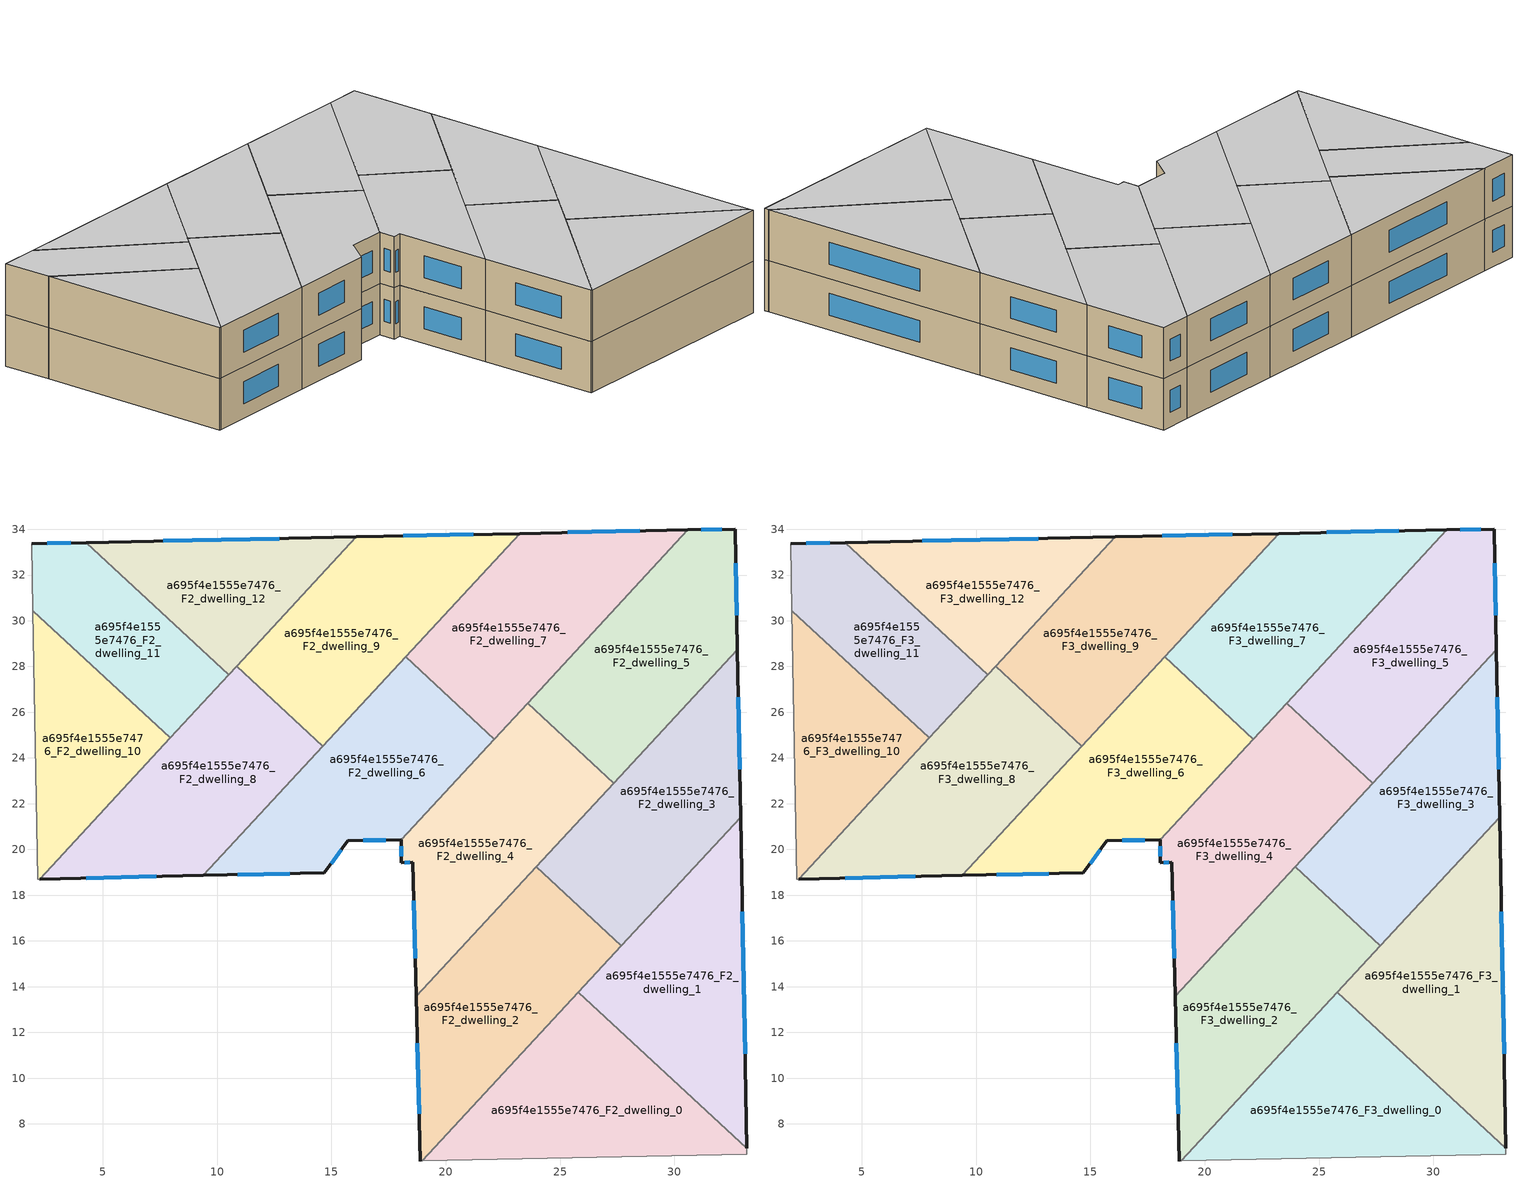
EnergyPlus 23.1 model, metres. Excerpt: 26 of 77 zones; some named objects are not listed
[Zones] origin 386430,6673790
a695f4e1555e7476_F2_dwelling_0
 floor to a695f4e1555e7476_F1_dwelling_0 (EU_floor_Construction): 33.17,6.94 33.17,6.67 18.96,6.38 25.8,13.76 z6
 wall adiabatic (EU_wall_Construction): 18.96,6.38 33.17,6.67 33.17,6.94 z6:9
 wall to a695f4e1555e7476_F2_dwelling_1 (EU_wall_Construction): 33.17,6.94 25.8,13.76 z6:9
 wall to a695f4e1555e7476_F2_dwelling_2 (EU_wall_Construction): 25.8,13.76 18.96,6.38 z6:9
a695f4e1555e7476_F2_dwelling_1
 floor to a695f4e1555e7476_F1_dwelling_1 (EU_floor_Construction): 32.89,21.42 33.17,6.94 25.8,13.76 z6
 wall outside (EU_wall_Construction): 33.17,6.94 32.89,21.42 z6:9
 wall to a695f4e1555e7476_F2_dwelling_3 (EU_wall_Construction): 32.89,21.42 27.67,15.78 z6:9
 wall to a695f4e1555e7476_F2_dwelling_2 (EU_wall_Construction): 27.67,15.78 25.8,13.76 z6:9
 window (EU_Window_Construction): 33.09,11.08 32.97,17.28 z6.86:8.14
a695f4e1555e7476_F2_dwelling_10
 floor to a695f4e1555e7476_F1_dwelling_10 (EU_floor_Construction): 7.96,24.88 2.24,18.71 2.16,18.7 1.94,30.45 z6
 wall adiabatic (EU_wall_Construction): 1.94,30.45 2.16,18.7 2.24,18.71 z6:9
 wall to a695f4e1555e7476_F2_dwelling_11 (EU_wall_Construction): 7.96,24.88 1.94,30.45 z6:9
 wall to a695f4e1555e7476_F2_dwelling_8 (EU_wall_Construction): 2.24,18.71 7.96,24.88 z6:9
a695f4e1555e7476_F2_dwelling_11
 floor to a695f4e1555e7476_F1_dwelling_11 (EU_floor_Construction): 10.52,27.64 7.96,24.88 1.94,30.45 1.89,33.37 4.27,33.42 z6
 wall outside (EU_wall_Construction): 4.27,33.42 1.89,33.37 z6:9
 wall adiabatic (EU_wall_Construction): 1.89,33.37 1.94,30.45 z6:9
 wall to a695f4e1555e7476_F2_dwelling_12 (EU_wall_Construction): 10.52,27.64 4.27,33.42 z6:9
 wall to a695f4e1555e7476_F2_dwelling_8 (EU_wall_Construction): 7.96,24.88 10.52,27.64 z6:9
 window (EU_Window_Construction): 3.59,33.4 2.57,33.38 z6.86:8.14
a695f4e1555e7476_F2_dwelling_12
 floor to a695f4e1555e7476_F1_dwelling_12 (EU_floor_Construction): 16.09,33.67 10.52,27.64 4.27,33.42 z6
 wall outside (EU_wall_Construction): 16.09,33.67 4.27,33.42 z6:9
 wall to a695f4e1555e7476_F2_dwelling_9 (EU_wall_Construction): 10.86,28.01 16.09,33.67 z6:9
 wall to a695f4e1555e7476_F2_dwelling_8 (EU_wall_Construction): 10.52,27.64 10.86,28.01 z6:9
 window (EU_Window_Construction): 12.72,33.59 7.65,33.49 z6.86:8.14
a695f4e1555e7476_F2_dwelling_2
 floor to a695f4e1555e7476_F1_dwelling_2 (EU_floor_Construction): 27.67,15.78 18.96,6.38 18.89,6.38 18.71,13.58 23.95,19.23 z6
 wall outside (EU_wall_Construction): 18.71,13.58 18.89,6.38 z6:9
 wall to a695f4e1555e7476_F2_dwelling_3 (EU_wall_Construction): 27.67,15.78 23.95,19.23 z6:9
 wall adiabatic (EU_wall_Construction): 18.89,6.38 18.96,6.38 z6:9
 wall to a695f4e1555e7476_F2_dwelling_4 (EU_wall_Construction): 23.95,19.23 18.71,13.58 z6:9
 window (EU_Window_Construction): 18.76,11.52 18.84,8.43 z6.86:8.14
a695f4e1555e7476_F2_dwelling_3
 floor to a695f4e1555e7476_F1_dwelling_3 (EU_floor_Construction): 32.75,28.74 32.89,21.42 27.67,15.78 23.95,19.23 z6
 wall outside (EU_wall_Construction): 32.89,21.42 32.75,28.74 z6:9
 wall to a695f4e1555e7476_F2_dwelling_5 (EU_wall_Construction): 32.75,28.74 27.35,22.9 z6:9
 wall to a695f4e1555e7476_F2_dwelling_4 (EU_wall_Construction): 27.35,22.91 23.95,19.23 z6:9
 window (EU_Window_Construction): 32.85,23.51 32.79,26.65 z6.86:8.14
a695f4e1555e7476_F2_dwelling_4
 floor to a695f4e1555e7476_F1_dwelling_4 (EU_floor_Construction): 27.35,22.91 18.71,13.58 18.57,19.44 18.06,19.42 18.06,20.42 18.04,20.42 23.58,26.4 z6
 wall outside (EU_wall_Construction): 18.04,20.42 18.06,20.42 18.06,19.42 18.57,19.44 18.71,13.58 z6:9
 wall to a695f4e1555e7476_F2_dwelling_5 (EU_wall_Construction): 27.35,22.91 23.58,26.4 z6:9
 wall to a695f4e1555e7476_F2_dwelling_6 (EU_wall_Construction): 22.13,24.83 18.04,20.42 z6:9
 wall to a695f4e1555e7476_F2_dwelling_7 (EU_wall_Construction): 23.58,26.4 22.13,24.83 z6:9
 window (EU_Window_Construction): 18.06,20.13 18.06,19.7 / 18.61,17.76 18.67,15.25 / 18.2,19.42 18.42,19.43 z6.86:8.14
a695f4e1555e7476_F2_dwelling_5
 floor to a695f4e1555e7476_F1_dwelling_5 (EU_floor_Construction): 32.65,34.01 32.75,28.74 27.35,22.91 23.58,26.4 30.59,33.97 z6
 wall outside (EU_wall_Construction): 32.75,28.74 32.65,34.01 30.59,33.97 z6:9
 wall to a695f4e1555e7476_F2_dwelling_7 (EU_wall_Construction): 30.59,33.97 23.58,26.4 z6:9
 window (EU_Window_Construction): 32.06,34 31.18,33.98 / 32.72,30.25 32.68,32.51 z6.86:8.14
a695f4e1555e7476_F2_dwelling_6
 floor to a695f4e1555e7476_F1_dwelling_6 (EU_floor_Construction): 22.13,24.83 18.04,20.42 15.72,20.38 14.69,18.98 9.39,18.86 18.24,28.42 z6
 wall outside (EU_wall_Construction): 9.39,18.86 14.69,18.98 15.72,20.38 18.04,20.42 z6:9
 wall to a695f4e1555e7476_F2_dwelling_7 (EU_wall_Construction): 22.13,24.83 18.24,28.42 z6:9
 wall to a695f4e1555e7476_F2_dwelling_8 (EU_wall_Construction): 14.63,24.52 9.39,18.86 z6:9
 wall to a695f4e1555e7476_F2_dwelling_9 (EU_wall_Construction): 18.24,28.42 14.63,24.52 z6:9
 window (EU_Window_Construction): 16.39,20.39 17.38,20.41 / 14.98,19.38 15.43,19.98 / 10.9,18.89 13.17,18.94 z6.86:8.14
a695f4e1555e7476_F2_dwelling_7
 floor to a695f4e1555e7476_F1_dwelling_7 (EU_floor_Construction): 30.59,33.97 22.13,24.83 18.24,28.42 23.24,33.82 z6
 wall outside (EU_wall_Construction): 30.59,33.97 23.24,33.82 z6:9
 wall to a695f4e1555e7476_F2_dwelling_9 (EU_wall_Construction): 23.24,33.82 18.24,28.42 z6:9
 window (EU_Window_Construction): 28.49,33.92 25.34,33.86 z6.86:8.14
a695f4e1555e7476_F2_dwelling_8
 floor to a695f4e1555e7476_F1_dwelling_8 (EU_floor_Construction): 14.63,24.52 9.39,18.86 2.24,18.71 10.86,28.01 z6
 wall outside (EU_wall_Construction): 2.24,18.71 9.39,18.86 z6:9
 wall to a695f4e1555e7476_F2_dwelling_9 (EU_wall_Construction): 14.63,24.52 10.86,28.01 z6:9
 window (EU_Window_Construction): 4.28,18.75 7.35,18.82 z6.86:8.14
a695f4e1555e7476_F2_dwelling_9
 floor to a695f4e1555e7476_F1_dwelling_9 (EU_floor_Construction): 23.24,33.82 14.63,24.52 10.86,28.01 16.09,33.67 z6
 wall outside (EU_wall_Construction): 23.24,33.82 16.09,33.67 z6:9
 window (EU_Window_Construction): 21.2,33.77 18.14,33.71 z6.86:8.14
a695f4e1555e7476_F3_dwelling_0
 floor to a695f4e1555e7476_F2_dwelling_0 (EU_floor_Construction): 33.17,6.94 33.17,6.67 18.96,6.38 25.8,13.76 z9
 wall adiabatic (EU_wall_Construction): 18.96,6.38 33.17,6.67 33.17,6.94 z9:12
 wall to a695f4e1555e7476_F3_dwelling_1 (EU_wall_Construction): 33.17,6.94 25.8,13.76 z9:12
 wall to a695f4e1555e7476_F3_dwelling_2 (EU_wall_Construction): 25.8,13.76 18.96,6.38 z9:12
 ceiling to a695f4e1555e7476_F4_dwelling_0 (EU_floor_Construction): 33.17,6.67 33.17,6.94 25.8,13.76 18.96,6.38 z12
a695f4e1555e7476_F3_dwelling_1
 floor to a695f4e1555e7476_F2_dwelling_1 (EU_floor_Construction): 32.89,21.42 33.17,6.94 25.8,13.76 z9
 wall outside (EU_wall_Construction): 33.17,6.94 32.89,21.42 z9:12
 wall to a695f4e1555e7476_F3_dwelling_3 (EU_wall_Construction): 32.89,21.42 27.67,15.78 z9:12
 wall to a695f4e1555e7476_F3_dwelling_2 (EU_wall_Construction): 27.67,15.78 25.8,13.76 z9:12
 window (EU_Window_Construction): 33.09,11.08 32.97,17.28 z9.86:11.14
 ceiling to a695f4e1555e7476_F4_dwelling_1 (EU_floor_Construction): 33.17,6.94 32.89,21.42 25.8,13.76 z12
a695f4e1555e7476_F3_dwelling_10
 floor to a695f4e1555e7476_F2_dwelling_10 (EU_floor_Construction): 7.96,24.88 2.24,18.71 2.16,18.7 1.94,30.45 z9
 wall adiabatic (EU_wall_Construction): 1.94,30.45 2.16,18.7 2.24,18.71 z9:12
 wall to a695f4e1555e7476_F3_dwelling_11 (EU_wall_Construction): 7.96,24.88 1.94,30.45 z9:12
 wall to a695f4e1555e7476_F3_dwelling_8 (EU_wall_Construction): 2.24,18.71 7.96,24.88 z9:12
 ceiling to a695f4e1555e7476_F4_dwelling_10 (EU_floor_Construction): 2.24,18.71 7.96,24.88 1.94,30.45 2.16,18.7 z12
a695f4e1555e7476_F3_dwelling_11
 floor to a695f4e1555e7476_F2_dwelling_11 (EU_floor_Construction): 10.52,27.64 7.96,24.88 1.94,30.45 1.89,33.37 4.27,33.42 z9
 wall outside (EU_wall_Construction): 4.27,33.42 1.89,33.37 z9:12
 wall adiabatic (EU_wall_Construction): 1.89,33.37 1.94,30.45 z9:12
 wall to a695f4e1555e7476_F3_dwelling_12 (EU_wall_Construction): 10.52,27.64 4.27,33.42 z9:12
 wall to a695f4e1555e7476_F3_dwelling_8 (EU_wall_Construction): 7.96,24.88 10.52,27.64 z9:12
 window (EU_Window_Construction): 3.59,33.4 2.57,33.38 z9.86:11.14
 ceiling to a695f4e1555e7476_F4_dwelling_11 (EU_floor_Construction): 7.96,24.88 10.52,27.64 4.27,33.42 1.89,33.37 1.94,30.45 z12
a695f4e1555e7476_F3_dwelling_12
 floor to a695f4e1555e7476_F2_dwelling_12 (EU_floor_Construction): 16.09,33.67 10.52,27.64 4.27,33.42 z9
 wall outside (EU_wall_Construction): 16.09,33.67 4.27,33.42 z9:12
 wall to a695f4e1555e7476_F3_dwelling_9 (EU_wall_Construction): 10.86,28.01 16.09,33.67 z9:12
 wall to a695f4e1555e7476_F3_dwelling_8 (EU_wall_Construction): 10.52,27.64 10.86,28.01 z9:12
 window (EU_Window_Construction): 12.72,33.59 7.65,33.49 z9.86:11.14
 ceiling to a695f4e1555e7476_F4_dwelling_12 (EU_floor_Construction): 10.52,27.64 16.09,33.67 4.27,33.42 z12
a695f4e1555e7476_F3_dwelling_2
 floor to a695f4e1555e7476_F2_dwelling_2 (EU_floor_Construction): 27.67,15.78 18.96,6.38 18.89,6.38 18.71,13.58 23.95,19.23 z9
 wall outside (EU_wall_Construction): 18.71,13.58 18.89,6.38 z9:12
 wall to a695f4e1555e7476_F3_dwelling_3 (EU_wall_Construction): 27.67,15.78 23.95,19.23 z9:12
 wall adiabatic (EU_wall_Construction): 18.89,6.38 18.96,6.38 z9:12
 wall to a695f4e1555e7476_F3_dwelling_4 (EU_wall_Construction): 23.95,19.23 18.71,13.58 z9:12
 window (EU_Window_Construction): 18.76,11.52 18.84,8.43 z9.86:11.14
 ceiling to a695f4e1555e7476_F4_dwelling_2 (EU_floor_Construction): 18.96,6.38 27.67,15.78 23.95,19.23 18.71,13.58 18.89,6.38 z12
a695f4e1555e7476_F3_dwelling_3
 floor to a695f4e1555e7476_F2_dwelling_3 (EU_floor_Construction): 32.75,28.74 32.89,21.42 27.67,15.78 23.95,19.23 z9
 wall outside (EU_wall_Construction): 32.89,21.42 32.75,28.74 z9:12
 wall to a695f4e1555e7476_F3_dwelling_5 (EU_wall_Construction): 32.75,28.74 27.35,22.9 z9:12
 wall to a695f4e1555e7476_F3_dwelling_4 (EU_wall_Construction): 27.35,22.91 23.95,19.23 z9:12
 window (EU_Window_Construction): 32.85,23.51 32.79,26.65 z9.86:11.14
 ceiling to a695f4e1555e7476_F4_dwelling_3 (EU_floor_Construction): 27.67,15.78 32.89,21.42 32.75,28.74 23.95,19.23 z12
a695f4e1555e7476_F3_dwelling_4
 floor to a695f4e1555e7476_F2_dwelling_4 (EU_floor_Construction): 27.35,22.91 18.71,13.58 18.57,19.44 18.06,19.42 18.06,20.42 18.04,20.42 23.58,26.4 z9
 wall outside (EU_wall_Construction): 18.04,20.42 18.06,20.42 18.06,19.42 18.57,19.44 18.71,13.58 z9:12
 wall to a695f4e1555e7476_F3_dwelling_5 (EU_wall_Construction): 27.35,22.91 23.58,26.4 z9:12
 wall to a695f4e1555e7476_F3_dwelling_6 (EU_wall_Construction): 22.13,24.83 18.04,20.42 z9:12
 wall to a695f4e1555e7476_F3_dwelling_7 (EU_wall_Construction): 23.58,26.4 22.13,24.83 z9:12
 window (EU_Window_Construction): 18.06,20.13 18.06,19.7 / 18.61,17.76 18.67,15.25 / 18.2,19.42 18.42,19.43 z9.86:11.14
 ceiling to a695f4e1555e7476_F4_dwelling_4 (EU_floor_Construction): 18.71,13.58 27.35,22.91 23.58,26.4 18.04,20.42 18.06,20.42 18.06,19.42 18.57,19.44 z12
a695f4e1555e7476_F3_dwelling_5
 floor to a695f4e1555e7476_F2_dwelling_5 (EU_floor_Construction): 32.65,34.01 32.75,28.74 27.35,22.91 23.58,26.4 30.59,33.97 z9
 wall outside (EU_wall_Construction): 32.75,28.74 32.65,34.01 30.59,33.97 z9:12
 wall to a695f4e1555e7476_F3_dwelling_7 (EU_wall_Construction): 30.59,33.97 23.58,26.4 z9:12
 window (EU_Window_Construction): 32.06,34 31.18,33.98 / 32.72,30.25 32.68,32.51 z9.86:11.14
 ceiling to a695f4e1555e7476_F4_dwelling_5 (EU_floor_Construction): 27.35,22.91 32.75,28.74 32.65,34.01 30.59,33.97 23.58,26.4 z12
a695f4e1555e7476_F3_dwelling_6
 floor to a695f4e1555e7476_F2_dwelling_6 (EU_floor_Construction): 22.13,24.83 18.04,20.42 15.72,20.38 14.69,18.98 9.39,18.86 18.24,28.42 z9
 wall outside (EU_wall_Construction): 9.39,18.86 14.69,18.98 15.72,20.38 18.04,20.42 z9:12
 wall to a695f4e1555e7476_F3_dwelling_7 (EU_wall_Construction): 22.13,24.83 18.24,28.42 z9:12
 wall to a695f4e1555e7476_F3_dwelling_8 (EU_wall_Construction): 14.63,24.52 9.39,18.86 z9:12
 wall to a695f4e1555e7476_F3_dwelling_9 (EU_wall_Construction): 18.24,28.42 14.63,24.52 z9:12
 window (EU_Window_Construction): 16.39,20.39 17.38,20.41 / 14.98,19.38 15.43,19.98 / 10.9,18.89 13.17,18.94 z9.86:11.14
 ceiling to a695f4e1555e7476_F4_dwelling_6 (EU_floor_Construction): 18.04,20.42 22.13,24.83 18.24,28.42 9.39,18.86 14.69,18.98 15.72,20.38 z12
a695f4e1555e7476_F3_dwelling_7
 floor to a695f4e1555e7476_F2_dwelling_7 (EU_floor_Construction): 30.59,33.97 22.13,24.83 18.24,28.42 23.24,33.82 z9
 wall outside (EU_wall_Construction): 30.59,33.97 23.24,33.82 z9:12
 wall to a695f4e1555e7476_F3_dwelling_9 (EU_wall_Construction): 23.24,33.82 18.24,28.42 z9:12
 window (EU_Window_Construction): 28.49,33.92 25.34,33.86 z9.86:11.14
 ceiling to a695f4e1555e7476_F4_dwelling_7 (EU_floor_Construction): 22.13,24.83 30.59,33.97 23.24,33.82 18.24,28.42 z12
a695f4e1555e7476_F3_dwelling_8
 floor to a695f4e1555e7476_F2_dwelling_8 (EU_floor_Construction): 14.63,24.52 9.39,18.86 2.24,18.71 10.86,28.01 z9
 wall outside (EU_wall_Construction): 2.24,18.71 9.39,18.86 z9:12
 wall to a695f4e1555e7476_F3_dwelling_9 (EU_wall_Construction): 14.63,24.52 10.86,28.01 z9:12
 window (EU_Window_Construction): 4.28,18.75 7.35,18.82 z9.86:11.14
 ceiling to a695f4e1555e7476_F4_dwelling_8 (EU_floor_Construction): 9.39,18.86 14.63,24.52 10.86,28.01 2.24,18.71 z12
a695f4e1555e7476_F3_dwelling_9
 floor to a695f4e1555e7476_F2_dwelling_9 (EU_floor_Construction): 23.24,33.82 14.63,24.52 10.86,28.01 16.09,33.67 z9
 wall outside (EU_wall_Construction): 23.24,33.82 16.09,33.67 z9:12
 window (EU_Window_Construction): 21.2,33.77 18.14,33.71 z9.86:11.14
 ceiling to a695f4e1555e7476_F4_dwelling_9 (EU_floor_Construction): 14.63,24.52 23.24,33.82 16.09,33.67 10.86,28.01 z12
[Building]
EU S2 Campaign: North Axis=0; Terrain=City; Solar Distribution=FullExterior
[Site:Location]
Helsinki-Vantaa.AP: Latitude=60.317; Longitude=24.963; Time Zone=2; Elevation=54.6
[SizingPeriod:WeatherFileDays]
AnnualSizingPeriod: Begin Month=1; Begin Day of Month=1; End Month=12; End Day of Month=31; Day of Week for Start Day=Monday; Use Weather File Daylight Saving Period=No; Use Weather File Rain and Snow Indicators=No
[MATERIAL]
EU_InternalMass_Material: Roughness=MediumRough; Thickness=0.1; Conductivity=1; Density=1800; Specific Heat=900; Thermal Absorptance=0.9; Solar Absorptance=0.7; Visible Absorptance=0.7
[MATERIAL:NOMASS] Roughness=MediumRough; Thermal Absorptance=0.9; Solar Absorptance=0.7; Visible Absorptance=0.7
Name | Thermal Resistance
EU_wall_NoMass | 1.10183
EU_floor_NoMass | 1.70606
[WINDOWMATERIAL:SIMPLEGLAZINGSYSTEM]
EU_Window_SimpleGlazing: UFactor=3.11035; Solar Heat Gain Coefficient=0.8; Visible Transmittance=0.8
[CONSTRUCTION]
EU_wall_Construction: EU_wall_NoMass
EU_floor_Construction: EU_floor_NoMass
EU_Window_Construction: EU_Window_SimpleGlazing
EU_InternalMass_Construction: EU_InternalMass_Material
[ZONE] Type=1; Multiplier=1; Ceiling Height=autocalculate; Floor Area=autocalculate; Part of Total Floor Area=Yes
Name | Volume
a695f4e1555e7476_F2_dwelling_0; a695f4e1555e7476_F3_dwelling_0 | 157.135
a695f4e1555e7476_F2_dwelling_1; a695f4e1555e7476_F3_dwelling_1; a695f4e1555e7476_F2_dwelling_4; a695f4e1555e7476_F3_dwelling_4 | 157.176
a695f4e1555e7476_F2_dwelling_10; a695f4e1555e7476_F3_dwelling_10 | 104.784
a695f4e1555e7476_F2_dwelling_11; a695f4e1555e7476_F3_dwelling_11; a695f4e1555e7476_F2_dwelling_12; a695f4e1555e7476_F3_dwelling_12 | 104.782
a695f4e1555e7476_F2_dwelling_2; a695f4e1555e7476_F3_dwelling_2 | 157.145
a695f4e1555e7476_F2_dwelling_3; a695f4e1555e7476_F3_dwelling_3; a695f4e1555e7476_F2_dwelling_6; a695f4e1555e7476_F3_dwelling_6 | 157.154
a695f4e1555e7476_F2_dwelling_5; a695f4e1555e7476_F3_dwelling_5 | 157.174
a695f4e1555e7476_F2_dwelling_7; a695f4e1555e7476_F3_dwelling_7 | 157.17
a695f4e1555e7476_F2_dwelling_8; a695f4e1555e7476_F3_dwelling_8 | 157.143
a695f4e1555e7476_F2_dwelling_9; a695f4e1555e7476_F3_dwelling_9 | 157.137
[INTERNALMASS] Construction=EU_InternalMass_Construction
Name | Zone or ZoneList | Surface Area
a695f4e1555e7476_F2_dwelling_0_EU_InternalMass | a695f4e1555e7476_F2_dwelling_0 | 52.3782
a695f4e1555e7476_F2_dwelling_1_EU_InternalMass | a695f4e1555e7476_F2_dwelling_1 | 52.3917
a695f4e1555e7476_F2_dwelling_2_EU_InternalMass | a695f4e1555e7476_F2_dwelling_2 | 52.3816
a695f4e1555e7476_F2_dwelling_3_EU_InternalMass | a695f4e1555e7476_F2_dwelling_3 | 52.3848
a695f4e1555e7476_F2_dwelling_4_EU_InternalMass | a695f4e1555e7476_F2_dwelling_4 | 52.3918
a695f4e1555e7476_F2_dwelling_5_EU_InternalMass | a695f4e1555e7476_F2_dwelling_5 | 52.3913
a695f4e1555e7476_F2_dwelling_6_EU_InternalMass | a695f4e1555e7476_F2_dwelling_6 | 52.3845
a695f4e1555e7476_F2_dwelling_7_EU_InternalMass | a695f4e1555e7476_F2_dwelling_7 | 52.3898
a695f4e1555e7476_F2_dwelling_8_EU_InternalMass | a695f4e1555e7476_F2_dwelling_8 | 52.3808
a695f4e1555e7476_F2_dwelling_9_EU_InternalMass | a695f4e1555e7476_F2_dwelling_9 | 52.3791
a695f4e1555e7476_F2_dwelling_10_EU_InternalMass | a695f4e1555e7476_F2_dwelling_10 | 34.9279
a695f4e1555e7476_F2_dwelling_11_EU_InternalMass | a695f4e1555e7476_F2_dwelling_11 | 34.9277
a695f4e1555e7476_F2_dwelling_12_EU_InternalMass | a695f4e1555e7476_F2_dwelling_12 | 34.9275
a695f4e1555e7476_F3_dwelling_0_EU_InternalMass | a695f4e1555e7476_F3_dwelling_0 | 52.3782
a695f4e1555e7476_F3_dwelling_1_EU_InternalMass | a695f4e1555e7476_F3_dwelling_1 | 52.3917
a695f4e1555e7476_F3_dwelling_2_EU_InternalMass | a695f4e1555e7476_F3_dwelling_2 | 52.3816
a695f4e1555e7476_F3_dwelling_3_EU_InternalMass | a695f4e1555e7476_F3_dwelling_3 | 52.3848
a695f4e1555e7476_F3_dwelling_4_EU_InternalMass | a695f4e1555e7476_F3_dwelling_4 | 52.3918
a695f4e1555e7476_F3_dwelling_5_EU_InternalMass | a695f4e1555e7476_F3_dwelling_5 | 52.3913
a695f4e1555e7476_F3_dwelling_6_EU_InternalMass | a695f4e1555e7476_F3_dwelling_6 | 52.3845
a695f4e1555e7476_F3_dwelling_7_EU_InternalMass | a695f4e1555e7476_F3_dwelling_7 | 52.3898
a695f4e1555e7476_F3_dwelling_8_EU_InternalMass | a695f4e1555e7476_F3_dwelling_8 | 52.3808
a695f4e1555e7476_F3_dwelling_9_EU_InternalMass | a695f4e1555e7476_F3_dwelling_9 | 52.3791
a695f4e1555e7476_F3_dwelling_10_EU_InternalMass | a695f4e1555e7476_F3_dwelling_10 | 34.9279
a695f4e1555e7476_F3_dwelling_11_EU_InternalMass | a695f4e1555e7476_F3_dwelling_11 | 34.9277
a695f4e1555e7476_F3_dwelling_12_EU_InternalMass | a695f4e1555e7476_F3_dwelling_12 | 34.9275
[OTHEREQUIPMENT] Fuel Type=Electricity; Design Level Calculation Method=Watts/Area; Power per Zone Floor Area=1; Fraction Latent=0; Fraction Radiant=0; Fraction Lost=0; Carbon Dioxide Generation Rate=0; EndUse Subcategory=EU_Step8_InternalGains
Name | Zone or ZoneList or Space or SpaceList | Schedule
EU_Step8_InternalGain_a695f4e1555e7476_F2_dwelling_0_f000 | a695f4e1555e7476_F2_dwelling_0 | EU_Step8_GainSchedule_a695f4e1555e7476_F2_dwelling_0_f000
EU_Step8_InternalGain_a695f4e1555e7476_F2_dwelling_1_f000 | a695f4e1555e7476_F2_dwelling_1 | EU_Step8_GainSchedule_a695f4e1555e7476_F2_dwelling_1_f000
EU_Step8_InternalGain_a695f4e1555e7476_F2_dwelling_2_f000 | a695f4e1555e7476_F2_dwelling_2 | EU_Step8_GainSchedule_a695f4e1555e7476_F2_dwelling_2_f000
EU_Step8_InternalGain_a695f4e1555e7476_F2_dwelling_3_f000 | a695f4e1555e7476_F2_dwelling_3 | EU_Step8_GainSchedule_a695f4e1555e7476_F2_dwelling_3_f000
EU_Step8_InternalGain_a695f4e1555e7476_F2_dwelling_4_f000 | a695f4e1555e7476_F2_dwelling_4 | EU_Step8_GainSchedule_a695f4e1555e7476_F2_dwelling_4_f000
EU_Step8_InternalGain_a695f4e1555e7476_F2_dwelling_5_f000 | a695f4e1555e7476_F2_dwelling_5 | EU_Step8_GainSchedule_a695f4e1555e7476_F2_dwelling_5_f000
EU_Step8_InternalGain_a695f4e1555e7476_F2_dwelling_6_f000 | a695f4e1555e7476_F2_dwelling_6 | EU_Step8_GainSchedule_a695f4e1555e7476_F2_dwelling_6_f000
EU_Step8_InternalGain_a695f4e1555e7476_F2_dwelling_7_f000 | a695f4e1555e7476_F2_dwelling_7 | EU_Step8_GainSchedule_a695f4e1555e7476_F2_dwelling_7_f000
EU_Step8_InternalGain_a695f4e1555e7476_F2_dwelling_8_f000 | a695f4e1555e7476_F2_dwelling_8 | EU_Step8_GainSchedule_a695f4e1555e7476_F2_dwelling_8_f000
EU_Step8_InternalGain_a695f4e1555e7476_F2_dwelling_9_f000 | a695f4e1555e7476_F2_dwelling_9 | EU_Step8_GainSchedule_a695f4e1555e7476_F2_dwelling_9_f000
EU_Step8_InternalGain_a695f4e1555e7476_F2_dwelling_10_f000 | a695f4e1555e7476_F2_dwelling_10 | EU_Step8_GainSchedule_a695f4e1555e7476_F2_dwelling_10_f000
EU_Step8_InternalGain_a695f4e1555e7476_F2_dwelling_11_f000 | a695f4e1555e7476_F2_dwelling_11 | EU_Step8_GainSchedule_a695f4e1555e7476_F2_dwelling_11_f000
EU_Step8_InternalGain_a695f4e1555e7476_F2_dwelling_12_f000 | a695f4e1555e7476_F2_dwelling_12 | EU_Step8_GainSchedule_a695f4e1555e7476_F2_dwelling_12_f000
EU_Step8_InternalGain_a695f4e1555e7476_F3_dwelling_0_f000 | a695f4e1555e7476_F3_dwelling_0 | EU_Step8_GainSchedule_a695f4e1555e7476_F3_dwelling_0_f000
EU_Step8_InternalGain_a695f4e1555e7476_F3_dwelling_1_f000 | a695f4e1555e7476_F3_dwelling_1 | EU_Step8_GainSchedule_a695f4e1555e7476_F3_dwelling_1_f000
EU_Step8_InternalGain_a695f4e1555e7476_F3_dwelling_2_f000 | a695f4e1555e7476_F3_dwelling_2 | EU_Step8_GainSchedule_a695f4e1555e7476_F3_dwelling_2_f000
EU_Step8_InternalGain_a695f4e1555e7476_F3_dwelling_3_f000 | a695f4e1555e7476_F3_dwelling_3 | EU_Step8_GainSchedule_a695f4e1555e7476_F3_dwelling_3_f000
EU_Step8_InternalGain_a695f4e1555e7476_F3_dwelling_4_f000 | a695f4e1555e7476_F3_dwelling_4 | EU_Step8_GainSchedule_a695f4e1555e7476_F3_dwelling_4_f000
EU_Step8_InternalGain_a695f4e1555e7476_F3_dwelling_5_f000 | a695f4e1555e7476_F3_dwelling_5 | EU_Step8_GainSchedule_a695f4e1555e7476_F3_dwelling_5_f000
EU_Step8_InternalGain_a695f4e1555e7476_F3_dwelling_6_f000 | a695f4e1555e7476_F3_dwelling_6 | EU_Step8_GainSchedule_a695f4e1555e7476_F3_dwelling_6_f000
EU_Step8_InternalGain_a695f4e1555e7476_F3_dwelling_7_f000 | a695f4e1555e7476_F3_dwelling_7 | EU_Step8_GainSchedule_a695f4e1555e7476_F3_dwelling_7_f000
EU_Step8_InternalGain_a695f4e1555e7476_F3_dwelling_8_f000 | a695f4e1555e7476_F3_dwelling_8 | EU_Step8_GainSchedule_a695f4e1555e7476_F3_dwelling_8_f000
EU_Step8_InternalGain_a695f4e1555e7476_F3_dwelling_9_f000 | a695f4e1555e7476_F3_dwelling_9 | EU_Step8_GainSchedule_a695f4e1555e7476_F3_dwelling_9_f000
EU_Step8_InternalGain_a695f4e1555e7476_F3_dwelling_10_f000 | a695f4e1555e7476_F3_dwelling_10 | EU_Step8_GainSchedule_a695f4e1555e7476_F3_dwelling_10_f000
EU_Step8_InternalGain_a695f4e1555e7476_F3_dwelling_11_f000 | a695f4e1555e7476_F3_dwelling_11 | EU_Step8_GainSchedule_a695f4e1555e7476_F3_dwelling_11_f000
EU_Step8_InternalGain_a695f4e1555e7476_F3_dwelling_12_f000 | a695f4e1555e7476_F3_dwelling_12 | EU_Step8_GainSchedule_a695f4e1555e7476_F3_dwelling_12_f000
[ZONEVENTILATION:DESIGNFLOWRATE] Schedule=EU_AlwaysOn; Design Flow Rate Calculation Method=AirChanges/Hour; Air Changes per Hour=0.756316; Ventilation Type=Natural; Fan Pressure Rise=0; Fan Total Efficiency=1; Constant Term Coefficient=1; Temperature Term Coefficient=0; Velocity Term Coefficient=0; Velocity Squared Term Coefficient=0; Minimum Indoor Temperature=-100; Maximum Indoor Temperature=100; Delta Temperature=-100; Minimum Outdoor Temperature=-100; Maximum Outdoor Temperature=100; Maximum Wind Speed=40
Name | Zone or ZoneList or Space or SpaceList
EU_ConstantAir_a695f4e1555e7476_F2_dwelling_0 | a695f4e1555e7476_F2_dwelling_0
EU_ConstantAir_a695f4e1555e7476_F2_dwelling_1 | a695f4e1555e7476_F2_dwelling_1
EU_ConstantAir_a695f4e1555e7476_F2_dwelling_2 | a695f4e1555e7476_F2_dwelling_2
EU_ConstantAir_a695f4e1555e7476_F2_dwelling_3 | a695f4e1555e7476_F2_dwelling_3
EU_ConstantAir_a695f4e1555e7476_F2_dwelling_4 | a695f4e1555e7476_F2_dwelling_4
EU_ConstantAir_a695f4e1555e7476_F2_dwelling_5 | a695f4e1555e7476_F2_dwelling_5
EU_ConstantAir_a695f4e1555e7476_F2_dwelling_6 | a695f4e1555e7476_F2_dwelling_6
EU_ConstantAir_a695f4e1555e7476_F2_dwelling_7 | a695f4e1555e7476_F2_dwelling_7
EU_ConstantAir_a695f4e1555e7476_F2_dwelling_8 | a695f4e1555e7476_F2_dwelling_8
EU_ConstantAir_a695f4e1555e7476_F2_dwelling_9 | a695f4e1555e7476_F2_dwelling_9
EU_ConstantAir_a695f4e1555e7476_F2_dwelling_10 | a695f4e1555e7476_F2_dwelling_10
EU_ConstantAir_a695f4e1555e7476_F2_dwelling_11 | a695f4e1555e7476_F2_dwelling_11
EU_ConstantAir_a695f4e1555e7476_F2_dwelling_12 | a695f4e1555e7476_F2_dwelling_12
EU_ConstantAir_a695f4e1555e7476_F3_dwelling_0 | a695f4e1555e7476_F3_dwelling_0
EU_ConstantAir_a695f4e1555e7476_F3_dwelling_1 | a695f4e1555e7476_F3_dwelling_1
EU_ConstantAir_a695f4e1555e7476_F3_dwelling_2 | a695f4e1555e7476_F3_dwelling_2
EU_ConstantAir_a695f4e1555e7476_F3_dwelling_3 | a695f4e1555e7476_F3_dwelling_3
EU_ConstantAir_a695f4e1555e7476_F3_dwelling_4 | a695f4e1555e7476_F3_dwelling_4
EU_ConstantAir_a695f4e1555e7476_F3_dwelling_5 | a695f4e1555e7476_F3_dwelling_5
EU_ConstantAir_a695f4e1555e7476_F3_dwelling_6 | a695f4e1555e7476_F3_dwelling_6
EU_ConstantAir_a695f4e1555e7476_F3_dwelling_7 | a695f4e1555e7476_F3_dwelling_7
EU_ConstantAir_a695f4e1555e7476_F3_dwelling_8 | a695f4e1555e7476_F3_dwelling_8
EU_ConstantAir_a695f4e1555e7476_F3_dwelling_9 | a695f4e1555e7476_F3_dwelling_9
EU_ConstantAir_a695f4e1555e7476_F3_dwelling_10 | a695f4e1555e7476_F3_dwelling_10
EU_ConstantAir_a695f4e1555e7476_F3_dwelling_11 | a695f4e1555e7476_F3_dwelling_11
EU_ConstantAir_a695f4e1555e7476_F3_dwelling_12 | a695f4e1555e7476_F3_dwelling_12
[HVACTEMPLATE:ZONE:IDEALLOADSAIRSYSTEM] System Availability Schedule=EU_AlwaysOn; Maximum Heating Supply Air Temperature=50; Minimum Cooling Supply Air Temperature=13; Maximum Heating Supply Air Humidity Ratio=0.0156; Minimum Cooling Supply Air Humidity Ratio=0.0077; Heating Limit=NoLimit; Cooling Limit=NoLimit; Heating Availability Schedule=EU_AlwaysOn; Cooling Availability Schedule=EU_CoolingOff; Dehumidification Control Type=ConstantSensibleHeatRatio; Cooling Sensible Heat Ratio=0.7; Dehumidification Setpoint=60; Humidification Control Type=None; Humidification Setpoint=30; Outdoor Air Method=None; Outdoor Air Flow Rate per Person=0.00944; Outdoor Air Flow Rate per Zone Floor Area=0; Outdoor Air Flow Rate per Zone=0; Demand Controlled Ventilation Type=None; Outdoor Air Economizer Type=NoEconomizer; Heat Recovery Type=None; Sensible Heat Recovery Effectiveness=0.7; Latent Heat Recovery Effectiveness=0.65
Name | Template Thermostat
a695f4e1555e7476_F2_dwelling_0 | EU_HeatOnly_a695f4e1555e7476_F2_dwelling_0
a695f4e1555e7476_F2_dwelling_1 | EU_HeatOnly_a695f4e1555e7476_F2_dwelling_1
a695f4e1555e7476_F2_dwelling_2 | EU_HeatOnly_a695f4e1555e7476_F2_dwelling_2
a695f4e1555e7476_F2_dwelling_3 | EU_HeatOnly_a695f4e1555e7476_F2_dwelling_3
a695f4e1555e7476_F2_dwelling_4 | EU_HeatOnly_a695f4e1555e7476_F2_dwelling_4
a695f4e1555e7476_F2_dwelling_5 | EU_HeatOnly_a695f4e1555e7476_F2_dwelling_5
a695f4e1555e7476_F2_dwelling_6 | EU_HeatOnly_a695f4e1555e7476_F2_dwelling_6
a695f4e1555e7476_F2_dwelling_7 | EU_HeatOnly_a695f4e1555e7476_F2_dwelling_7
a695f4e1555e7476_F2_dwelling_8 | EU_HeatOnly_a695f4e1555e7476_F2_dwelling_8
a695f4e1555e7476_F2_dwelling_9 | EU_HeatOnly_a695f4e1555e7476_F2_dwelling_9
a695f4e1555e7476_F2_dwelling_10 | EU_HeatOnly_a695f4e1555e7476_F2_dwelling_10
a695f4e1555e7476_F2_dwelling_11 | EU_HeatOnly_a695f4e1555e7476_F2_dwelling_11
a695f4e1555e7476_F2_dwelling_12 | EU_HeatOnly_a695f4e1555e7476_F2_dwelling_12
a695f4e1555e7476_F3_dwelling_0 | EU_HeatOnly_a695f4e1555e7476_F3_dwelling_0
a695f4e1555e7476_F3_dwelling_1 | EU_HeatOnly_a695f4e1555e7476_F3_dwelling_1
a695f4e1555e7476_F3_dwelling_2 | EU_HeatOnly_a695f4e1555e7476_F3_dwelling_2
a695f4e1555e7476_F3_dwelling_3 | EU_HeatOnly_a695f4e1555e7476_F3_dwelling_3
a695f4e1555e7476_F3_dwelling_4 | EU_HeatOnly_a695f4e1555e7476_F3_dwelling_4
a695f4e1555e7476_F3_dwelling_5 | EU_HeatOnly_a695f4e1555e7476_F3_dwelling_5
a695f4e1555e7476_F3_dwelling_6 | EU_HeatOnly_a695f4e1555e7476_F3_dwelling_6
a695f4e1555e7476_F3_dwelling_7 | EU_HeatOnly_a695f4e1555e7476_F3_dwelling_7
a695f4e1555e7476_F3_dwelling_8 | EU_HeatOnly_a695f4e1555e7476_F3_dwelling_8
a695f4e1555e7476_F3_dwelling_9 | EU_HeatOnly_a695f4e1555e7476_F3_dwelling_9
a695f4e1555e7476_F3_dwelling_10 | EU_HeatOnly_a695f4e1555e7476_F3_dwelling_10
a695f4e1555e7476_F3_dwelling_11 | EU_HeatOnly_a695f4e1555e7476_F3_dwelling_11
a695f4e1555e7476_F3_dwelling_12 | EU_HeatOnly_a695f4e1555e7476_F3_dwelling_12
[SIZING:ZONE] Zone Cooling Design Supply Air Temperature Input Method=SupplyAirTemperature; Zone Cooling Design Supply Air Temperature=13; Zone Heating Design Supply Air Temperature Input Method=SupplyAirTemperature; Zone Heating Design Supply Air Temperature=50; Zone Cooling Design Supply Air Humidity Ratio=0.008; Zone Heating Design Supply Air Humidity Ratio=0.008; Cooling Design Air Flow Method=DesignDay; Cooling Design Air Flow Rate=0; Cooling Minimum Air Flow per Zone Floor Area=0.000762; Cooling Minimum Air Flow=0; Cooling Minimum Air Flow Fraction=0.2; Heating Design Air Flow Method=DesignDay; Heating Design Air Flow Rate=0; Heating Maximum Air Flow per Zone Floor Area=0.002032; Heating Maximum Air Flow=0.141576; Heating Maximum Air Flow Fraction=0.3; Account for Dedicated Outdoor Air System=No; Dedicated Outdoor Air System Control Strategy=NeutralSupplyAir; Dedicated Outdoor Air Low Setpoint Temperature for Design=autosize; Dedicated Outdoor Air High Setpoint Temperature for Design=autosize; Zone Load Sizing Method=Sensible Load Only No Latent Load; Zone Latent Cooling Design Supply Air Humidity Ratio Input Method=HumidityRatioDifference; Zone Cooling Design Supply Air Humidity Ratio Difference=0.005; Zone Latent Heating Design Supply Air Humidity Ratio Input Method=HumidityRatioDifference; Zone Humidification Design Supply Air Humidity Ratio Difference=0.005
a695f4e1555e7476_F2_dwelling_0; a695f4e1555e7476_F2_dwelling_1; a695f4e1555e7476_F2_dwelling_2; a695f4e1555e7476_F2_dwelling_3; a695f4e1555e7476_F2_dwelling_4; a695f4e1555e7476_F2_dwelling_5; a695f4e1555e7476_F2_dwelling_6; a695f4e1555e7476_F2_dwelling_7; a695f4e1555e7476_F2_dwelling_8; a695f4e1555e7476_F2_dwelling_9; a695f4e1555e7476_F2_dwelling_10; a695f4e1555e7476_F2_dwelling_11; a695f4e1555e7476_F2_dwelling_12; a695f4e1555e7476_F3_dwelling_0; a695f4e1555e7476_F3_dwelling_1; a695f4e1555e7476_F3_dwelling_2; a695f4e1555e7476_F3_dwelling_3; a695f4e1555e7476_F3_dwelling_4; a695f4e1555e7476_F3_dwelling_5; a695f4e1555e7476_F3_dwelling_6; a695f4e1555e7476_F3_dwelling_7; a695f4e1555e7476_F3_dwelling_8; a695f4e1555e7476_F3_dwelling_9; a695f4e1555e7476_F3_dwelling_10; a695f4e1555e7476_F3_dwelling_11; a695f4e1555e7476_F3_dwelling_12
[SCHEDULE:CONSTANT]
Name | Hourly Value
EU_AlwaysOn | 1
EU_CoolingOff | 0
[SCHEDULE:FILE] Column Number=1; Rows to Skip at Top=0; Number of Hours of Data=8760; Column Separator=Comma; Interpolate to Timestep=No; Minutes per Item=60; Adjust Schedule for Daylight Savings=Yes
Name | File
EU_Step8_GainSchedule_a695f4e1555e7476_F2_dwelling_0_f000 | ../../schedules/a695f4e1555e7476/a695f4e1555e7476_F2_dwelling_0_f000_gain.csv
EU_Step8_GainSchedule_a695f4e1555e7476_F2_dwelling_1_f000 | ../../schedules/a695f4e1555e7476/a695f4e1555e7476_F2_dwelling_1_f000_gain.csv
EU_Step8_GainSchedule_a695f4e1555e7476_F2_dwelling_2_f000 | ../../schedules/a695f4e1555e7476/a695f4e1555e7476_F2_dwelling_2_f000_gain.csv
EU_Step8_GainSchedule_a695f4e1555e7476_F2_dwelling_3_f000 | ../../schedules/a695f4e1555e7476/a695f4e1555e7476_F2_dwelling_3_f000_gain.csv
EU_Step8_GainSchedule_a695f4e1555e7476_F2_dwelling_4_f000 | ../../schedules/a695f4e1555e7476/a695f4e1555e7476_F2_dwelling_4_f000_gain.csv
EU_Step8_GainSchedule_a695f4e1555e7476_F2_dwelling_5_f000 | ../../schedules/a695f4e1555e7476/a695f4e1555e7476_F2_dwelling_5_f000_gain.csv
EU_Step8_GainSchedule_a695f4e1555e7476_F2_dwelling_6_f000 | ../../schedules/a695f4e1555e7476/a695f4e1555e7476_F2_dwelling_6_f000_gain.csv
EU_Step8_GainSchedule_a695f4e1555e7476_F2_dwelling_7_f000 | ../../schedules/a695f4e1555e7476/a695f4e1555e7476_F2_dwelling_7_f000_gain.csv
EU_Step8_GainSchedule_a695f4e1555e7476_F2_dwelling_8_f000 | ../../schedules/a695f4e1555e7476/a695f4e1555e7476_F2_dwelling_8_f000_gain.csv
EU_Step8_GainSchedule_a695f4e1555e7476_F2_dwelling_9_f000 | ../../schedules/a695f4e1555e7476/a695f4e1555e7476_F2_dwelling_9_f000_gain.csv
EU_Step8_GainSchedule_a695f4e1555e7476_F2_dwelling_10_f000 | ../../schedules/a695f4e1555e7476/a695f4e1555e7476_F2_dwelling_10_f000_gain.csv
EU_Step8_GainSchedule_a695f4e1555e7476_F2_dwelling_11_f000 | ../../schedules/a695f4e1555e7476/a695f4e1555e7476_F2_dwelling_11_f000_gain.csv
EU_Step8_GainSchedule_a695f4e1555e7476_F2_dwelling_12_f000 | ../../schedules/a695f4e1555e7476/a695f4e1555e7476_F2_dwelling_12_f000_gain.csv
EU_Step8_GainSchedule_a695f4e1555e7476_F3_dwelling_0_f000 | ../../schedules/a695f4e1555e7476/a695f4e1555e7476_F3_dwelling_0_f000_gain.csv
EU_Step8_GainSchedule_a695f4e1555e7476_F3_dwelling_1_f000 | ../../schedules/a695f4e1555e7476/a695f4e1555e7476_F3_dwelling_1_f000_gain.csv
EU_Step8_GainSchedule_a695f4e1555e7476_F3_dwelling_2_f000 | ../../schedules/a695f4e1555e7476/a695f4e1555e7476_F3_dwelling_2_f000_gain.csv
EU_Step8_GainSchedule_a695f4e1555e7476_F3_dwelling_3_f000 | ../../schedules/a695f4e1555e7476/a695f4e1555e7476_F3_dwelling_3_f000_gain.csv
EU_Step8_GainSchedule_a695f4e1555e7476_F3_dwelling_4_f000 | ../../schedules/a695f4e1555e7476/a695f4e1555e7476_F3_dwelling_4_f000_gain.csv
EU_Step8_GainSchedule_a695f4e1555e7476_F3_dwelling_5_f000 | ../../schedules/a695f4e1555e7476/a695f4e1555e7476_F3_dwelling_5_f000_gain.csv
EU_Step8_GainSchedule_a695f4e1555e7476_F3_dwelling_6_f000 | ../../schedules/a695f4e1555e7476/a695f4e1555e7476_F3_dwelling_6_f000_gain.csv
EU_Step8_GainSchedule_a695f4e1555e7476_F3_dwelling_7_f000 | ../../schedules/a695f4e1555e7476/a695f4e1555e7476_F3_dwelling_7_f000_gain.csv
EU_Step8_GainSchedule_a695f4e1555e7476_F3_dwelling_8_f000 | ../../schedules/a695f4e1555e7476/a695f4e1555e7476_F3_dwelling_8_f000_gain.csv
EU_Step8_GainSchedule_a695f4e1555e7476_F3_dwelling_9_f000 | ../../schedules/a695f4e1555e7476/a695f4e1555e7476_F3_dwelling_9_f000_gain.csv
EU_Step8_GainSchedule_a695f4e1555e7476_F3_dwelling_10_f000 | ../../schedules/a695f4e1555e7476/a695f4e1555e7476_F3_dwelling_10_f000_gain.csv
EU_Step8_GainSchedule_a695f4e1555e7476_F3_dwelling_11_f000 | ../../schedules/a695f4e1555e7476/a695f4e1555e7476_F3_dwelling_11_f000_gain.csv
EU_Step8_GainSchedule_a695f4e1555e7476_F3_dwelling_12_f000 | ../../schedules/a695f4e1555e7476/a695f4e1555e7476_F3_dwelling_12_f000_gain.csv
